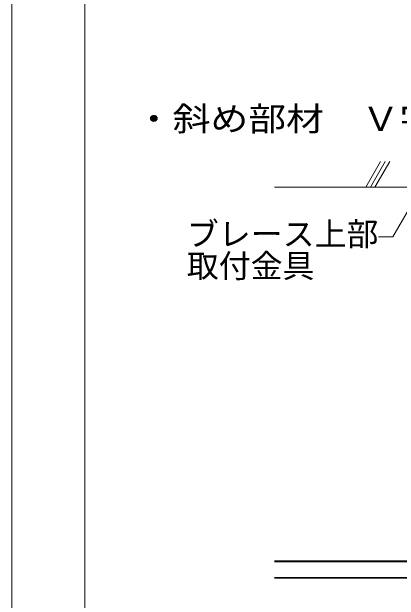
# Model space of a CAD drawing. Units: millimetres, scale not verified. Extents: x -7800 to 7800, y -5387 to 5300.
# Drawn here: x -7800 to -6951, y -3311 to -2020 of the extents above; entities that cross this region are included whole.
import ezdxf
from ezdxf.enums import TextEntityAlignment as Align

# ---------------------------------------------------------------- set-up
doc = ezdxf.new("R2010")
doc.units = ezdxf.units.MM
doc.header["$LTSCALE"] = 40
for name, color, linetype, lineweight in [('7-4_ブレース・補強材', 4, 'Continuous', 9), ('7-6_文字', 7, 'Continuous', 18), ('7-9_躯体他', 4, 'Continuous', 9), ('F-3_野縁', 3, 'Continuous', 18)]:
    doc.layers.add(name, color=color, linetype=linetype, lineweight=lineweight)
doc.styles.add('ＭＳ ゴシック', font='')
doc.styles.get('ＭＳ ゴシック').set_extended_font_data('MS Gothic')

msp = doc.modelspace()

# ---------------------------------------------------------------- linework, layer by layer
at = {"layer": '7-4_ブレース・補強材'}
for p, q in [((-7223.98, -3224.5), (-6923.23, -3224.5)), ((-7223.98, -3226.1), (-6923.23, -3226.1)), ((-7223.98, -3260.9), (-6923.23, -3260.9)), ((-7223.98, -3262.5), (-6923.23, -3262.5))]:
    msp.add_line(p, q, dxfattribs=at)
at = {"layer": '7-6_文字'}
for p, q in [((-6906.07, -2411.57), (-6964.85, -2513.39)), ((-6964.85, -2513.39), (-6996.43, -2513.39))]:
    msp.add_line(p, q, dxfattribs=at)
at = {"layer": '7-9_躯体他'}
for p, q in [((-7024.1, -2404.5), (-6991.65, -2348.3)), ((-7014.1, -2404.5), (-6981.65, -2348.3)), ((-7004.1, -2404.5), (-6971.65, -2348.3)), ((-7223.98, -2404.5), (-4912.47, -2404.5))]:
    msp.add_line(p, q, dxfattribs=at)
at = {"layer": 'F-3_野縁'}
for p, q in [((-7800, 5300), (-7800, -5300)), ((-7640, 1220), (-7640, -4500))]:
    msp.add_line(p, q, dxfattribs=at)

# ---------------------------------------------------------------- texts
at = {"layer": '7-6_文字', "style": 'ＭＳ ゴシック', "width": 1.15}
msp.add_text('・斜め部材\u3000Ｖ字（２スパン、２段）', height=52.79, dxfattribs=at).set_placement((-7530.15, -2296.97), align=Align.BOTTOM_LEFT)
at = {"layer": '7-6_文字', "style": 'ＭＳ ゴシック'}
for s, p in [('ブレース上部', (-7416.43, -2548.39)), ('取付金具\u3000\u3000', (-7416.43, -2618.39))]:
    msp.add_text(s, height=51.32, dxfattribs=at).set_placement(p, align=Align.BOTTOM_LEFT)

doc.saveas('drawing.dxf')
